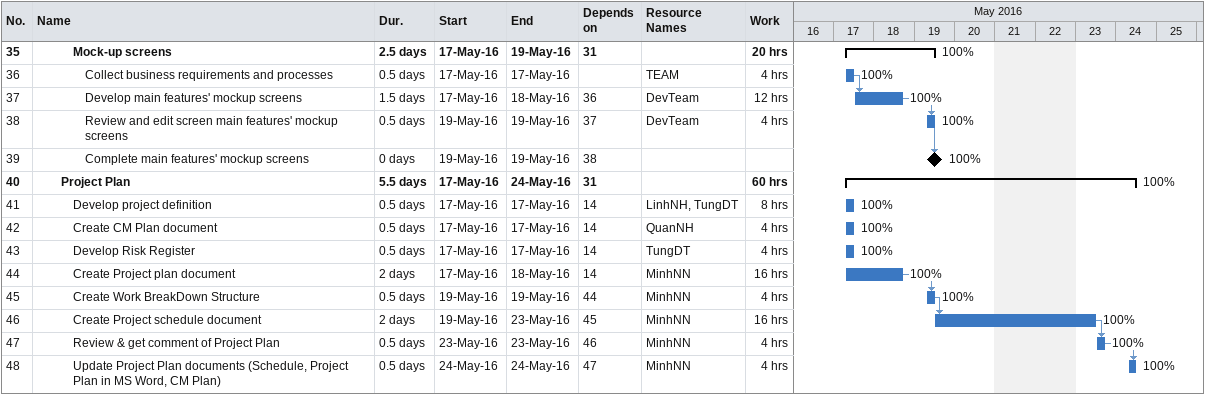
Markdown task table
| ID | Level | Task | Duration | Start | Finish | Predecessors | Resources | % complete | Work (h) |
|---|---|---|---|---|---|---|---|---|---|
| 35 | 4 | **Mock-up screens** | 2.5d | 2016-05-17 | 2016-05-19 | 31 |  | 100 | 20 |
| 36 | 5 | Collect business requirements and processes | 0.5d | 2016-05-17 | 2016-05-17 |  | TEAM | 100 | 4 |
| 37 | 5 | Develop main features' mockup screens | 1.5d | 2016-05-17 | 2016-05-18 | 36 | DevTeam | 100 | 12 |
| 38 | 5 | Review and edit screen main features' mockup screens | 0.5d | 2016-05-19 | 2016-05-19 | 37 | DevTeam | 100 | 4 |
| 39 | 5 | Complete main features' mockup screens | 0d | 2016-05-19 | 2016-05-19 | 38 |  | 100 |  |
| 40 | 3 | **Project Plan** | 5.5d | 2016-05-17 | 2016-05-24 | 31 |  | 100 | 60 |
| 41 | 4 | Develop project definition | 0.5d | 2016-05-17 | 2016-05-17 | 14 | LinhNH, TungDT | 100 | 8 |
| 42 | 4 | Create CM Plan document | 0.5d | 2016-05-17 | 2016-05-17 | 14 | QuanNH | 100 | 4 |
| 43 | 4 | Develop Risk Register | 0.5d | 2016-05-17 | 2016-05-17 | 14 | TungDT | 100 | 4 |
| 44 | 4 | Create Project plan document | 2d | 2016-05-17 | 2016-05-18 | 14 | MinhNN | 100 | 16 |
| 45 | 4 | Create Work BreakDown Structure | 0.5d | 2016-05-19 | 2016-05-19 | 44 | MinhNN | 100 | 4 |
| 46 | 4 | Create Project schedule document | 2d | 2016-05-19 | 2016-05-23 | 45 | MinhNN | 100 | 16 |
| 47 | 4 | Review & get comment of Project Plan | 0.5d | 2016-05-23 | 2016-05-23 | 46 | MinhNN | 100 | 4 |
| 48 | 4 | Update Project Plan documents (Schedule, Project Plan in MS Word, CM Plan) | 0.5d | 2016-05-24 | 2016-05-24 | 47 | MinhNN | 100 | 4 |
